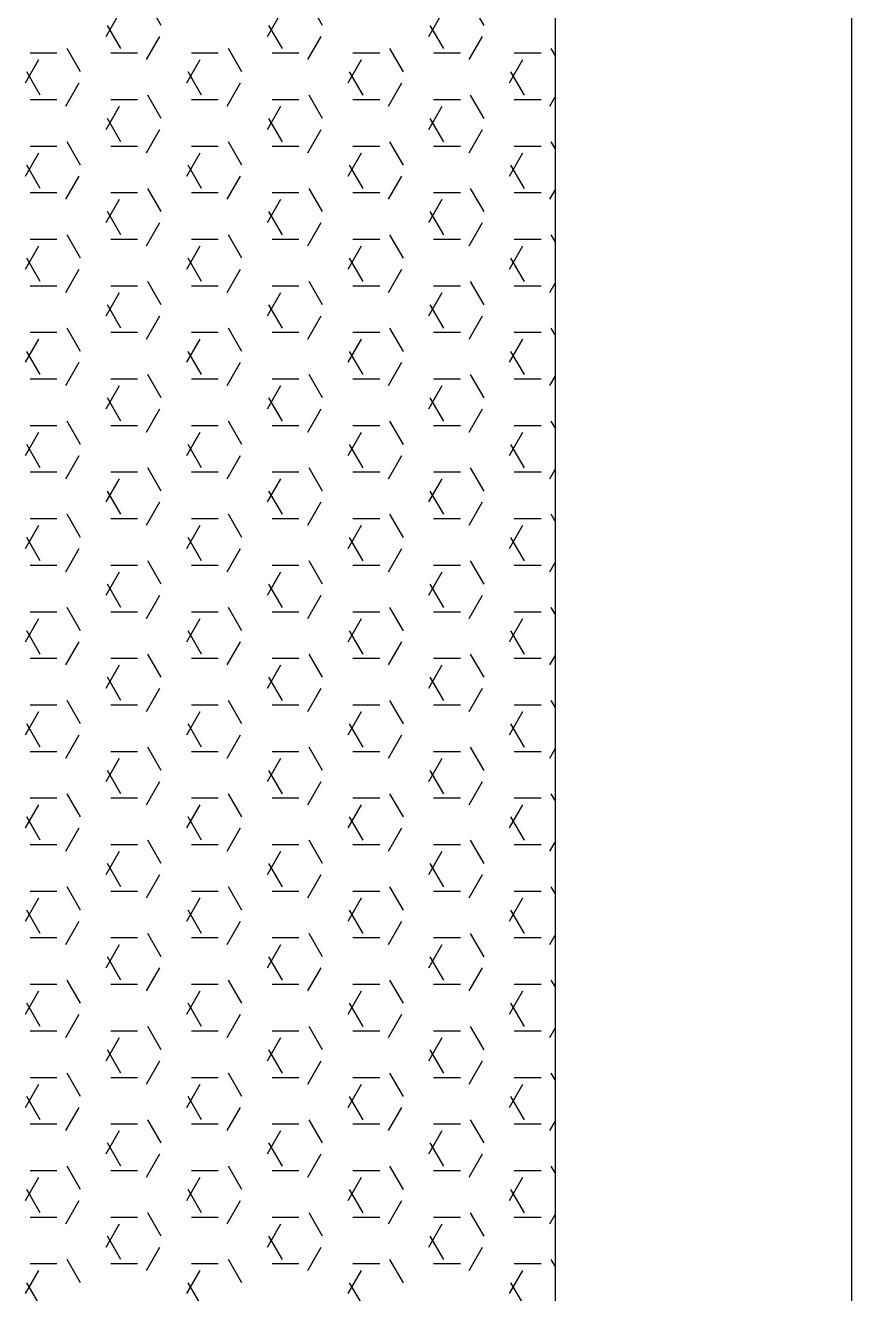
# Model space of a CAD drawing. Header units: inches. Extents: x 17051 to 22421, y 40046 to 42546.
# Drawn here: x 17441.1 to 17460.61, y 41641.79 to 41671.74 of the extents above; entities that cross this region are included whole.
import ezdxf

# ---------------------------------------------------------------- set-up
doc = ezdxf.new("R2010")
doc.units = ezdxf.units.IN
doc.header["$MEASUREMENT"] = 0
doc.layers.add('freecads.com', color=7, linetype='Continuous')

msp = doc.modelspace()

# ---------------------------------------------------------------- linework, layer by layer
at = {"layer": 'freecads.com'}
for p, q in [((17453.61, 41677.594), (17453.61, 41573.14)), ((17460.61, 41677.594), (17460.61, 41573.14)), ((17444.311, 41671.744), (17443.994, 41672.294)), ((17448.121, 41671.744), (17447.804, 41672.294)), ((17451.931, 41671.744), (17451.614, 41672.294)), ((17443.007, 41671.485), (17443.325, 41672.035)), ((17446.817, 41671.485), (17447.135, 41672.035)), ((17450.627, 41671.485), (17450.945, 41672.035)), ((17443.359, 41671.194), (17443.041, 41671.744)), ((17447.169, 41671.194), (17446.851, 41671.744)), ((17450.979, 41671.194), (17450.661, 41671.744)), ((17443.96, 41670.936), (17444.277, 41671.485)), ((17447.77, 41670.936), (17448.087, 41671.485)), ((17451.58, 41670.936), (17451.897, 41671.485)), ((17441.212, 41671.095), (17441.847, 41671.095)), ((17442.406, 41670.644), (17442.089, 41671.194)), ((17443.117, 41671.095), (17443.752, 41671.095)), ((17445.022, 41671.095), (17445.657, 41671.095)), ((17446.216, 41670.644), (17445.899, 41671.194)), ((17446.927, 41671.095), (17447.562, 41671.095)), ((17448.832, 41671.095), (17449.467, 41671.095)), ((17450.026, 41670.644), (17449.709, 41671.194)), ((17450.737, 41671.095), (17451.372, 41671.095)), ((17452.642, 41671.095), (17453.277, 41671.095)), ((17453.61, 41671.037), (17453.519, 41671.194)), ((17441.102, 41670.386), (17441.42, 41670.936)), ((17444.912, 41670.386), (17445.23, 41670.936)), ((17448.722, 41670.386), (17449.04, 41670.936)), ((17452.532, 41670.386), (17452.85, 41670.936)), ((17441.454, 41670.095), (17441.136, 41670.644)), ((17445.264, 41670.095), (17444.946, 41670.644)), ((17449.074, 41670.095), (17448.756, 41670.644)), ((17452.884, 41670.095), (17452.566, 41670.644)), ((17442.055, 41669.836), (17442.372, 41670.386)), ((17445.865, 41669.836), (17446.182, 41670.386)), ((17449.675, 41669.836), (17449.992, 41670.386)), ((17441.212, 41669.995), (17441.847, 41669.995)), ((17443.117, 41669.995), (17443.752, 41669.995)), ((17444.311, 41669.545), (17443.994, 41670.095)), ((17445.022, 41669.995), (17445.657, 41669.995)), ((17446.927, 41669.995), (17447.562, 41669.995)), ((17448.121, 41669.545), (17447.804, 41670.095)), ((17448.832, 41669.995), (17449.467, 41669.995)), ((17450.737, 41669.995), (17451.372, 41669.995)), ((17451.931, 41669.545), (17451.614, 41670.095)), ((17452.642, 41669.995), (17453.277, 41669.995)), ((17453.485, 41669.836), (17453.61, 41670.053)), ((17443.007, 41669.286), (17443.325, 41669.836)), ((17446.817, 41669.286), (17447.135, 41669.836)), ((17450.627, 41669.286), (17450.945, 41669.836)), ((17443.359, 41668.995), (17443.041, 41669.545)), ((17443.96, 41668.736), (17444.277, 41669.286)), ((17447.169, 41668.995), (17446.851, 41669.545)), ((17447.77, 41668.736), (17448.087, 41669.286)), ((17450.979, 41668.995), (17450.661, 41669.545)), ((17451.58, 41668.736), (17451.897, 41669.286)), ((17442.406, 41668.445), (17442.089, 41668.995)), ((17446.216, 41668.445), (17445.899, 41668.995)), ((17450.026, 41668.445), (17449.709, 41668.995)), ((17453.61, 41668.837), (17453.519, 41668.995)), ((17441.102, 41668.186), (17441.42, 41668.736)), ((17441.212, 41668.895), (17441.847, 41668.895)), ((17443.117, 41668.895), (17443.752, 41668.895)), ((17444.912, 41668.186), (17445.23, 41668.736)), ((17445.022, 41668.895), (17445.657, 41668.895)), ((17446.927, 41668.895), (17447.562, 41668.895)), ((17448.722, 41668.186), (17449.04, 41668.736)), ((17448.832, 41668.895), (17449.467, 41668.895)), ((17450.737, 41668.895), (17451.372, 41668.895)), ((17452.532, 41668.186), (17452.85, 41668.736)), ((17452.642, 41668.895), (17453.277, 41668.895)), ((17441.454, 41667.895), (17441.136, 41668.445)), ((17445.264, 41667.895), (17444.946, 41668.445)), ((17449.074, 41667.895), (17448.756, 41668.445)), ((17452.884, 41667.895), (17452.566, 41668.445)), ((17442.055, 41667.636), (17442.372, 41668.186)), ((17445.865, 41667.636), (17446.182, 41668.186)), ((17449.675, 41667.636), (17449.992, 41668.186)), ((17441.212, 41667.795), (17441.847, 41667.795)), ((17443.117, 41667.795), (17443.752, 41667.795)), ((17444.311, 41667.345), (17443.994, 41667.895)), ((17445.022, 41667.795), (17445.657, 41667.795)), ((17446.927, 41667.795), (17447.562, 41667.795)), ((17448.121, 41667.345), (17447.804, 41667.895)), ((17448.832, 41667.795), (17449.467, 41667.795)), ((17450.737, 41667.795), (17451.372, 41667.795)), ((17451.931, 41667.345), (17451.614, 41667.895)), ((17452.642, 41667.795), (17453.277, 41667.795)), ((17453.485, 41667.636), (17453.61, 41667.853)), ((17443.007, 41667.086), (17443.325, 41667.636)), ((17446.817, 41667.086), (17447.135, 41667.636)), ((17450.627, 41667.086), (17450.945, 41667.636)), ((17443.359, 41666.795), (17443.041, 41667.345)), ((17447.169, 41666.795), (17446.851, 41667.345)), ((17450.979, 41666.795), (17450.661, 41667.345)), ((17443.96, 41666.536), (17444.277, 41667.086)), ((17447.77, 41666.536), (17448.087, 41667.086)), ((17451.58, 41666.536), (17451.897, 41667.086)), ((17441.212, 41666.695), (17441.847, 41666.695)), ((17442.406, 41666.245), (17442.089, 41666.795)), ((17443.117, 41666.695), (17443.752, 41666.695)), ((17445.022, 41666.695), (17445.657, 41666.695)), ((17446.216, 41666.245), (17445.899, 41666.795)), ((17446.927, 41666.695), (17447.562, 41666.695)), ((17448.832, 41666.695), (17449.467, 41666.695)), ((17450.026, 41666.245), (17449.709, 41666.795)), ((17450.737, 41666.695), (17451.372, 41666.695)), ((17452.642, 41666.695), (17453.277, 41666.695)), ((17453.61, 41666.637), (17453.519, 41666.795)), ((17441.102, 41665.986), (17441.42, 41666.536)), ((17444.912, 41665.986), (17445.23, 41666.536)), ((17448.722, 41665.986), (17449.04, 41666.536)), ((17452.532, 41665.986), (17452.85, 41666.536)), ((17441.454, 41665.695), (17441.136, 41666.245)), ((17442.055, 41665.436), (17442.372, 41665.986)), ((17445.264, 41665.695), (17444.946, 41666.245)), ((17445.865, 41665.436), (17446.182, 41665.986)), ((17449.074, 41665.695), (17448.756, 41666.245)), ((17449.675, 41665.436), (17449.992, 41665.986)), ((17452.884, 41665.695), (17452.566, 41666.245)), ((17444.311, 41665.145), (17443.994, 41665.695)), ((17448.121, 41665.145), (17447.804, 41665.695)), ((17451.931, 41665.145), (17451.614, 41665.695)), ((17441.212, 41665.595), (17441.847, 41665.595)), ((17443.007, 41664.886), (17443.325, 41665.436)), ((17443.117, 41665.595), (17443.752, 41665.595)), ((17445.022, 41665.595), (17445.657, 41665.595)), ((17446.817, 41664.886), (17447.135, 41665.436)), ((17446.927, 41665.595), (17447.562, 41665.595)), ((17448.832, 41665.595), (17449.467, 41665.595)), ((17450.627, 41664.886), (17450.945, 41665.436)), ((17450.737, 41665.595), (17451.372, 41665.595)), ((17452.642, 41665.595), (17453.277, 41665.595)), ((17453.485, 41665.436), (17453.61, 41665.653)), ((17443.359, 41664.595), (17443.041, 41665.145)), ((17447.169, 41664.595), (17446.851, 41665.145)), ((17450.979, 41664.595), (17450.661, 41665.145)), ((17443.96, 41664.336), (17444.277, 41664.886)), ((17447.77, 41664.336), (17448.087, 41664.886)), ((17451.58, 41664.336), (17451.897, 41664.886)), ((17441.212, 41664.495), (17441.847, 41664.495)), ((17442.406, 41664.045), (17442.089, 41664.595)), ((17443.117, 41664.495), (17443.752, 41664.495)), ((17445.022, 41664.495), (17445.657, 41664.495)), ((17446.216, 41664.045), (17445.899, 41664.595)), ((17446.927, 41664.495), (17447.562, 41664.495)), ((17448.832, 41664.495), (17449.467, 41664.495)), ((17450.026, 41664.045), (17449.709, 41664.595)), ((17450.737, 41664.495), (17451.372, 41664.495)), ((17452.642, 41664.495), (17453.277, 41664.495)), ((17453.61, 41664.437), (17453.519, 41664.595)), ((17441.102, 41663.787), (17441.42, 41664.336)), ((17444.912, 41663.787), (17445.23, 41664.336)), ((17448.722, 41663.787), (17449.04, 41664.336)), ((17452.532, 41663.787), (17452.85, 41664.336)), ((17441.454, 41663.495), (17441.136, 41664.045)), ((17445.264, 41663.495), (17444.946, 41664.045)), ((17449.074, 41663.495), (17448.756, 41664.045)), ((17452.884, 41663.495), (17452.566, 41664.045)), ((17442.055, 41663.237), (17442.372, 41663.787)), ((17445.865, 41663.237), (17446.182, 41663.787)), ((17449.675, 41663.237), (17449.992, 41663.787)), ((17441.212, 41663.396), (17441.847, 41663.396)), ((17443.117, 41663.396), (17443.752, 41663.396)), ((17444.311, 41662.945), (17443.994, 41663.495)), ((17445.022, 41663.396), (17445.657, 41663.396)), ((17446.927, 41663.396), (17447.562, 41663.396)), ((17448.121, 41662.945), (17447.804, 41663.495)), ((17448.832, 41663.396), (17449.467, 41663.396)), ((17450.737, 41663.396), (17451.372, 41663.396)), ((17451.931, 41662.945), (17451.614, 41663.495)), ((17452.642, 41663.396), (17453.277, 41663.396)), ((17453.485, 41663.237), (17453.61, 41663.454)), ((17443.007, 41662.687), (17443.325, 41663.237)), ((17446.817, 41662.687), (17447.135, 41663.237)), ((17450.627, 41662.687), (17450.945, 41663.237)), ((17443.359, 41662.396), (17443.041, 41662.945)), ((17447.169, 41662.396), (17446.851, 41662.945)), ((17450.979, 41662.396), (17450.661, 41662.945)), ((17442.406, 41661.846), (17442.089, 41662.396)), ((17443.96, 41662.137), (17444.277, 41662.687)), ((17446.216, 41661.846), (17445.899, 41662.396)), ((17447.77, 41662.137), (17448.087, 41662.687)), ((17450.026, 41661.846), (17449.709, 41662.396)), ((17451.58, 41662.137), (17451.897, 41662.687)), ((17453.61, 41662.238), (17453.519, 41662.396)), ((17441.102, 41661.587), (17441.42, 41662.137)), ((17441.212, 41662.296), (17441.847, 41662.296)), ((17443.117, 41662.296), (17443.752, 41662.296)), ((17444.912, 41661.587), (17445.23, 41662.137)), ((17445.022, 41662.296), (17445.657, 41662.296)), ((17446.927, 41662.296), (17447.562, 41662.296)), ((17448.722, 41661.587), (17449.04, 41662.137)), ((17448.832, 41662.296), (17449.467, 41662.296)), ((17450.737, 41662.296), (17451.372, 41662.296)), ((17452.532, 41661.587), (17452.85, 41662.137)), ((17452.642, 41662.296), (17453.277, 41662.296)), ((17441.454, 41661.296), (17441.136, 41661.846)), ((17445.264, 41661.296), (17444.946, 41661.846)), ((17449.074, 41661.296), (17448.756, 41661.846)), ((17452.884, 41661.296), (17452.566, 41661.846)), ((17442.055, 41661.037), (17442.372, 41661.587)), ((17445.865, 41661.037), (17446.182, 41661.587)), ((17449.675, 41661.037), (17449.992, 41661.587)), ((17441.212, 41661.196), (17441.847, 41661.196)), ((17443.117, 41661.196), (17443.752, 41661.196)), ((17444.311, 41660.746), (17443.994, 41661.296)), ((17445.022, 41661.196), (17445.657, 41661.196)), ((17446.927, 41661.196), (17447.562, 41661.196)), ((17448.121, 41660.746), (17447.804, 41661.296)), ((17448.832, 41661.196), (17449.467, 41661.196)), ((17450.737, 41661.196), (17451.372, 41661.196)), ((17451.931, 41660.746), (17451.614, 41661.296)), ((17452.642, 41661.196), (17453.277, 41661.196)), ((17453.485, 41661.037), (17453.61, 41661.254)), ((17443.007, 41660.487), (17443.325, 41661.037)), ((17446.817, 41660.487), (17447.135, 41661.037)), ((17450.627, 41660.487), (17450.945, 41661.037)), ((17443.359, 41660.196), (17443.041, 41660.746)), ((17447.169, 41660.196), (17446.851, 41660.746)), ((17450.979, 41660.196), (17450.661, 41660.746)), ((17443.96, 41659.937), (17444.277, 41660.487)), ((17447.77, 41659.937), (17448.087, 41660.487)), ((17451.58, 41659.937), (17451.897, 41660.487)), ((17441.212, 41660.096), (17441.847, 41660.096)), ((17442.406, 41659.646), (17442.089, 41660.196)), ((17443.117, 41660.096), (17443.752, 41660.096)), ((17445.022, 41660.096), (17445.657, 41660.096)), ((17446.216, 41659.646), (17445.899, 41660.196)), ((17446.927, 41660.096), (17447.562, 41660.096)), ((17448.832, 41660.096), (17449.467, 41660.096)), ((17450.026, 41659.646), (17449.709, 41660.196)), ((17450.737, 41660.096), (17451.372, 41660.096)), ((17452.642, 41660.096), (17453.277, 41660.096)), ((17453.61, 41660.038), (17453.519, 41660.196)), ((17441.102, 41659.387), (17441.42, 41659.937)), ((17444.912, 41659.387), (17445.23, 41659.937)), ((17448.722, 41659.387), (17449.04, 41659.937)), ((17452.532, 41659.387), (17452.85, 41659.937)), ((17441.454, 41659.096), (17441.136, 41659.646)), ((17445.264, 41659.096), (17444.946, 41659.646)), ((17449.074, 41659.096), (17448.756, 41659.646)), ((17452.884, 41659.096), (17452.566, 41659.646)), ((17442.055, 41658.837), (17442.372, 41659.387)), ((17444.311, 41658.546), (17443.994, 41659.096)), ((17445.865, 41658.837), (17446.182, 41659.387)), ((17448.121, 41658.546), (17447.804, 41659.096)), ((17449.675, 41658.837), (17449.992, 41659.387)), ((17451.931, 41658.546), (17451.614, 41659.096)), ((17441.212, 41658.996), (17441.847, 41658.996)), ((17443.007, 41658.287), (17443.325, 41658.837)), ((17443.117, 41658.996), (17443.752, 41658.996)), ((17445.022, 41658.996), (17445.657, 41658.996)), ((17446.817, 41658.287), (17447.135, 41658.837)), ((17446.927, 41658.996), (17447.562, 41658.996)), ((17448.832, 41658.996), (17449.467, 41658.996)), ((17450.627, 41658.287), (17450.945, 41658.837)), ((17450.737, 41658.996), (17451.372, 41658.996)), ((17452.642, 41658.996), (17453.277, 41658.996)), ((17453.485, 41658.837), (17453.61, 41659.054)), ((17443.359, 41657.996), (17443.041, 41658.546)), ((17447.169, 41657.996), (17446.851, 41658.546)), ((17450.979, 41657.996), (17450.661, 41658.546)), ((17443.96, 41657.737), (17444.277, 41658.287)), ((17447.77, 41657.737), (17448.087, 41658.287)), ((17451.58, 41657.737), (17451.897, 41658.287)), ((17441.212, 41657.896), (17441.847, 41657.896)), ((17442.406, 41657.446), (17442.089, 41657.996)), ((17443.117, 41657.896), (17443.752, 41657.896)), ((17445.022, 41657.896), (17445.657, 41657.896)), ((17446.216, 41657.446), (17445.899, 41657.996)), ((17446.927, 41657.896), (17447.562, 41657.896)), ((17448.832, 41657.896), (17449.467, 41657.896)), ((17450.026, 41657.446), (17449.709, 41657.996)), ((17450.737, 41657.896), (17451.372, 41657.896)), ((17452.642, 41657.896), (17453.277, 41657.896)), ((17453.61, 41657.838), (17453.519, 41657.996)), ((17441.102, 41657.187), (17441.42, 41657.737)), ((17444.912, 41657.187), (17445.23, 41657.737)), ((17448.722, 41657.187), (17449.04, 41657.737)), ((17452.532, 41657.187), (17452.85, 41657.737)), ((17441.454, 41656.896), (17441.136, 41657.446)), ((17445.264, 41656.896), (17444.946, 41657.446)), ((17449.074, 41656.896), (17448.756, 41657.446)), ((17452.884, 41656.896), (17452.566, 41657.446)), ((17442.055, 41656.637), (17442.372, 41657.187)), ((17445.865, 41656.637), (17446.182, 41657.187)), ((17449.675, 41656.637), (17449.992, 41657.187)), ((17441.212, 41656.797), (17441.847, 41656.797)), ((17443.117, 41656.797), (17443.752, 41656.797)), ((17444.311, 41656.346), (17443.994, 41656.896)), ((17445.022, 41656.797), (17445.657, 41656.797)), ((17446.927, 41656.797), (17447.562, 41656.797)), ((17448.121, 41656.346), (17447.804, 41656.896)), ((17448.832, 41656.797), (17449.467, 41656.797)), ((17450.737, 41656.797), (17451.372, 41656.797)), ((17451.931, 41656.346), (17451.614, 41656.896)), ((17452.642, 41656.797), (17453.277, 41656.797)), ((17453.485, 41656.637), (17453.61, 41656.855)), ((17443.007, 41656.088), (17443.325, 41656.637)), ((17446.817, 41656.088), (17447.135, 41656.637)), ((17450.627, 41656.088), (17450.945, 41656.637)), ((17443.359, 41655.796), (17443.041, 41656.346)), ((17447.169, 41655.796), (17446.851, 41656.346)), ((17450.979, 41655.796), (17450.661, 41656.346)), ((17443.96, 41655.538), (17444.277, 41656.088)), ((17447.77, 41655.538), (17448.087, 41656.088)), ((17451.58, 41655.538), (17451.897, 41656.088)), ((17441.102, 41654.988), (17441.42, 41655.538)), ((17441.212, 41655.697), (17441.847, 41655.697)), ((17442.406, 41655.247), (17442.089, 41655.796)), ((17443.117, 41655.697), (17443.752, 41655.697)), ((17444.912, 41654.988), (17445.23, 41655.538)), ((17445.022, 41655.697), (17445.657, 41655.697)), ((17446.216, 41655.247), (17445.899, 41655.796)), ((17446.927, 41655.697), (17447.562, 41655.697)), ((17448.722, 41654.988), (17449.04, 41655.538)), ((17448.832, 41655.697), (17449.467, 41655.697)), ((17450.026, 41655.247), (17449.709, 41655.796)), ((17450.737, 41655.697), (17451.372, 41655.697)), ((17452.532, 41654.988), (17452.85, 41655.538)), ((17452.642, 41655.697), (17453.277, 41655.697)), ((17453.61, 41655.639), (17453.519, 41655.796)), ((17441.454, 41654.697), (17441.136, 41655.247)), ((17445.264, 41654.697), (17444.946, 41655.247)), ((17449.074, 41654.697), (17448.756, 41655.247)), ((17452.884, 41654.697), (17452.566, 41655.247)), ((17442.055, 41654.438), (17442.372, 41654.988)), ((17445.865, 41654.438), (17446.182, 41654.988)), ((17449.675, 41654.438), (17449.992, 41654.988)), ((17444.311, 41654.147), (17443.994, 41654.697)), ((17448.121, 41654.147), (17447.804, 41654.697)), ((17451.931, 41654.147), (17451.614, 41654.697)), ((17453.485, 41654.438), (17453.61, 41654.655)), ((17441.212, 41654.597), (17441.847, 41654.597)), ((17443.007, 41653.888), (17443.325, 41654.438)), ((17443.117, 41654.597), (17443.752, 41654.597)), ((17445.022, 41654.597), (17445.657, 41654.597)), ((17446.817, 41653.888), (17447.135, 41654.438)), ((17446.927, 41654.597), (17447.562, 41654.597)), ((17448.832, 41654.597), (17449.467, 41654.597)), ((17450.627, 41653.888), (17450.945, 41654.438)), ((17450.737, 41654.597), (17451.372, 41654.597)), ((17452.642, 41654.597), (17453.277, 41654.597)), ((17443.359, 41653.597), (17443.041, 41654.147)), ((17447.169, 41653.597), (17446.851, 41654.147)), ((17450.979, 41653.597), (17450.661, 41654.147)), ((17443.96, 41653.338), (17444.277, 41653.888)), ((17447.77, 41653.338), (17448.087, 41653.888)), ((17451.58, 41653.338), (17451.897, 41653.888)), ((17441.212, 41653.497), (17441.847, 41653.497)), ((17442.406, 41653.047), (17442.089, 41653.597)), ((17443.117, 41653.497), (17443.752, 41653.497)), ((17445.022, 41653.497), (17445.657, 41653.497)), ((17446.216, 41653.047), (17445.899, 41653.597)), ((17446.927, 41653.497), (17447.562, 41653.497)), ((17448.832, 41653.497), (17449.467, 41653.497)), ((17450.026, 41653.047), (17449.709, 41653.597)), ((17450.737, 41653.497), (17451.372, 41653.497)), ((17452.642, 41653.497), (17453.277, 41653.497)), ((17453.61, 41653.439), (17453.519, 41653.597)), ((17441.102, 41652.788), (17441.42, 41653.338)), ((17444.912, 41652.788), (17445.23, 41653.338)), ((17448.722, 41652.788), (17449.04, 41653.338)), ((17452.532, 41652.788), (17452.85, 41653.338)), ((17441.454, 41652.497), (17441.136, 41653.047)), ((17445.264, 41652.497), (17444.946, 41653.047)), ((17449.074, 41652.497), (17448.756, 41653.047)), ((17452.884, 41652.497), (17452.566, 41653.047)), ((17442.055, 41652.238), (17442.372, 41652.788)), ((17445.865, 41652.238), (17446.182, 41652.788)), ((17449.675, 41652.238), (17449.992, 41652.788)), ((17441.212, 41652.397), (17441.847, 41652.397)), ((17443.007, 41651.688), (17443.325, 41652.238)), ((17443.117, 41652.397), (17443.752, 41652.397)), ((17444.311, 41651.947), (17443.994, 41652.497)), ((17445.022, 41652.397), (17445.657, 41652.397)), ((17446.817, 41651.688), (17447.135, 41652.238)), ((17446.927, 41652.397), (17447.562, 41652.397)), ((17448.121, 41651.947), (17447.804, 41652.497)), ((17448.832, 41652.397), (17449.467, 41652.397)), ((17450.627, 41651.688), (17450.945, 41652.238)), ((17450.737, 41652.397), (17451.372, 41652.397)), ((17451.931, 41651.947), (17451.614, 41652.497)), ((17452.642, 41652.397), (17453.277, 41652.397)), ((17453.485, 41652.238), (17453.61, 41652.455)), ((17443.359, 41651.397), (17443.041, 41651.947)), ((17447.169, 41651.397), (17446.851, 41651.947)), ((17450.979, 41651.397), (17450.661, 41651.947)), ((17443.96, 41651.138), (17444.277, 41651.688)), ((17447.77, 41651.138), (17448.087, 41651.688)), ((17451.58, 41651.138), (17451.897, 41651.688)), ((17442.406, 41650.847), (17442.089, 41651.397)), ((17446.216, 41650.847), (17445.899, 41651.397)), ((17450.026, 41650.847), (17449.709, 41651.397)), ((17453.61, 41651.239), (17453.519, 41651.397)), ((17441.102, 41650.588), (17441.42, 41651.138)), ((17441.212, 41651.297), (17441.847, 41651.297)), ((17443.117, 41651.297), (17443.752, 41651.297)), ((17444.912, 41650.588), (17445.23, 41651.138)), ((17445.022, 41651.297), (17445.657, 41651.297)), ((17446.927, 41651.297), (17447.562, 41651.297)), ((17448.722, 41650.588), (17449.04, 41651.138)), ((17448.832, 41651.297), (17449.467, 41651.297)), ((17450.737, 41651.297), (17451.372, 41651.297)), ((17452.532, 41650.588), (17452.85, 41651.138)), ((17452.642, 41651.297), (17453.277, 41651.297)), ((17441.454, 41650.297), (17441.136, 41650.847)), ((17445.264, 41650.297), (17444.946, 41650.847)), ((17449.074, 41650.297), (17448.756, 41650.847)), ((17452.884, 41650.297), (17452.566, 41650.847)), ((17442.055, 41650.038), (17442.372, 41650.588)), ((17445.865, 41650.038), (17446.182, 41650.588)), ((17449.675, 41650.038), (17449.992, 41650.588)), ((17441.212, 41650.197), (17441.847, 41650.197)), ((17443.117, 41650.197), (17443.752, 41650.197)), ((17444.311, 41649.747), (17443.994, 41650.297)), ((17445.022, 41650.197), (17445.657, 41650.197)), ((17446.927, 41650.197), (17447.562, 41650.197)), ((17448.121, 41649.747), (17447.804, 41650.297)), ((17448.832, 41650.197), (17449.467, 41650.197)), ((17450.737, 41650.197), (17451.372, 41650.197)), ((17451.931, 41649.747), (17451.614, 41650.297)), ((17452.642, 41650.197), (17453.277, 41650.197)), ((17453.485, 41650.038), (17453.61, 41650.255)), ((17443.007, 41649.488), (17443.325, 41650.038)), ((17446.817, 41649.488), (17447.135, 41650.038)), ((17450.627, 41649.488), (17450.945, 41650.038)), ((17443.359, 41649.197), (17443.041, 41649.747)), ((17447.169, 41649.197), (17446.851, 41649.747)), ((17450.979, 41649.197), (17450.661, 41649.747)), ((17443.96, 41648.939), (17444.277, 41649.488)), ((17447.77, 41648.939), (17448.087, 41649.488)), ((17451.58, 41648.939), (17451.897, 41649.488)), ((17441.102, 41648.389), (17441.42, 41648.939)), ((17441.212, 41649.098), (17441.847, 41649.098)), ((17442.406, 41648.647), (17442.089, 41649.197)), ((17443.117, 41649.098), (17443.752, 41649.098)), ((17444.912, 41648.389), (17445.23, 41648.939)), ((17445.022, 41649.098), (17445.657, 41649.098)), ((17446.216, 41648.647), (17445.899, 41649.197)), ((17446.927, 41649.098), (17447.562, 41649.098)), ((17448.722, 41648.389), (17449.04, 41648.939)), ((17448.832, 41649.098), (17449.467, 41649.098)), ((17450.026, 41648.647), (17449.709, 41649.197)), ((17450.737, 41649.098), (17451.372, 41649.098)), ((17452.532, 41648.389), (17452.85, 41648.939)), ((17452.642, 41649.098), (17453.277, 41649.098)), ((17453.61, 41649.04), (17453.519, 41649.197)), ((17441.454, 41648.097), (17441.136, 41648.647)), ((17445.264, 41648.097), (17444.946, 41648.647)), ((17449.074, 41648.097), (17448.756, 41648.647)), ((17452.884, 41648.097), (17452.566, 41648.647)), ((17442.055, 41647.839), (17442.372, 41648.389)), ((17445.865, 41647.839), (17446.182, 41648.389)), ((17449.675, 41647.839), (17449.992, 41648.389)), ((17444.311, 41647.548), (17443.994, 41648.097)), ((17448.121, 41647.548), (17447.804, 41648.097)), ((17451.931, 41647.548), (17451.614, 41648.097)), ((17453.485, 41647.839), (17453.61, 41648.056)), ((17441.212, 41647.998), (17441.847, 41647.998)), ((17443.007, 41647.289), (17443.325, 41647.839)), ((17443.117, 41647.998), (17443.752, 41647.998)), ((17445.022, 41647.998), (17445.657, 41647.998)), ((17446.817, 41647.289), (17447.135, 41647.839)), ((17446.927, 41647.998), (17447.562, 41647.998)), ((17448.832, 41647.998), (17449.467, 41647.998)), ((17450.627, 41647.289), (17450.945, 41647.839)), ((17450.737, 41647.998), (17451.372, 41647.998)), ((17452.642, 41647.998), (17453.277, 41647.998)), ((17443.359, 41646.998), (17443.041, 41647.548)), ((17447.169, 41646.998), (17446.851, 41647.548)), ((17450.979, 41646.998), (17450.661, 41647.548)), ((17443.96, 41646.739), (17444.277, 41647.289)), ((17447.77, 41646.739), (17448.087, 41647.289)), ((17451.58, 41646.739), (17451.897, 41647.289)), ((17441.212, 41646.898), (17441.847, 41646.898)), ((17442.406, 41646.448), (17442.089, 41646.998)), ((17443.117, 41646.898), (17443.752, 41646.898)), ((17445.022, 41646.898), (17445.657, 41646.898)), ((17446.216, 41646.448), (17445.899, 41646.998)), ((17446.927, 41646.898), (17447.562, 41646.898)), ((17448.832, 41646.898), (17449.467, 41646.898)), ((17450.026, 41646.448), (17449.709, 41646.998)), ((17450.737, 41646.898), (17451.372, 41646.898)), ((17452.642, 41646.898), (17453.277, 41646.898)), ((17453.61, 41646.84), (17453.519, 41646.998)), ((17441.102, 41646.189), (17441.42, 41646.739)), ((17444.912, 41646.189), (17445.23, 41646.739)), ((17448.722, 41646.189), (17449.04, 41646.739)), ((17452.532, 41646.189), (17452.85, 41646.739)), ((17441.454, 41645.898), (17441.136, 41646.448)), ((17445.264, 41645.898), (17444.946, 41646.448)), ((17449.074, 41645.898), (17448.756, 41646.448)), ((17452.884, 41645.898), (17452.566, 41646.448)), ((17442.055, 41645.639), (17442.372, 41646.189)), ((17445.865, 41645.639), (17446.182, 41646.189)), ((17449.675, 41645.639), (17449.992, 41646.189)), ((17441.212, 41645.798), (17441.847, 41645.798)), ((17443.007, 41645.089), (17443.325, 41645.639)), ((17443.117, 41645.798), (17443.752, 41645.798)), ((17444.311, 41645.348), (17443.994, 41645.898)), ((17445.022, 41645.798), (17445.657, 41645.798)), ((17446.817, 41645.089), (17447.135, 41645.639)), ((17446.927, 41645.798), (17447.562, 41645.798)), ((17448.121, 41645.348), (17447.804, 41645.898)), ((17448.832, 41645.798), (17449.467, 41645.798)), ((17450.627, 41645.089), (17450.945, 41645.639)), ((17450.737, 41645.798), (17451.372, 41645.798)), ((17451.931, 41645.348), (17451.614, 41645.898)), ((17452.642, 41645.798), (17453.277, 41645.798)), ((17453.485, 41645.639), (17453.61, 41645.856)), ((17443.359, 41644.798), (17443.041, 41645.348)), ((17447.169, 41644.798), (17446.851, 41645.348)), ((17450.979, 41644.798), (17450.661, 41645.348)), ((17443.96, 41644.539), (17444.277, 41645.089)), ((17447.77, 41644.539), (17448.087, 41645.089)), ((17451.58, 41644.539), (17451.897, 41645.089)), ((17442.406, 41644.248), (17442.089, 41644.798)), ((17446.216, 41644.248), (17445.899, 41644.798)), ((17450.026, 41644.248), (17449.709, 41644.798)), ((17453.61, 41644.64), (17453.519, 41644.798)), ((17441.102, 41643.989), (17441.42, 41644.539)), ((17441.212, 41644.698), (17441.847, 41644.698)), ((17443.117, 41644.698), (17443.752, 41644.698)), ((17444.912, 41643.989), (17445.23, 41644.539)), ((17445.022, 41644.698), (17445.657, 41644.698)), ((17446.927, 41644.698), (17447.562, 41644.698)), ((17448.722, 41643.989), (17449.04, 41644.539)), ((17448.832, 41644.698), (17449.467, 41644.698)), ((17450.737, 41644.698), (17451.372, 41644.698)), ((17452.532, 41643.989), (17452.85, 41644.539)), ((17452.642, 41644.698), (17453.277, 41644.698)), ((17441.454, 41643.698), (17441.136, 41644.248)), ((17445.264, 41643.698), (17444.946, 41644.248)), ((17449.074, 41643.698), (17448.756, 41644.248)), ((17452.884, 41643.698), (17452.566, 41644.248)), ((17442.055, 41643.439), (17442.372, 41643.989)), ((17445.865, 41643.439), (17446.182, 41643.989)), ((17449.675, 41643.439), (17449.992, 41643.989)), ((17441.212, 41643.598), (17441.847, 41643.598)), ((17443.117, 41643.598), (17443.752, 41643.598)), ((17444.311, 41643.148), (17443.994, 41643.698)), ((17445.022, 41643.598), (17445.657, 41643.598)), ((17446.927, 41643.598), (17447.562, 41643.598)), ((17448.121, 41643.148), (17447.804, 41643.698)), ((17448.832, 41643.598), (17449.467, 41643.598)), ((17450.737, 41643.598), (17451.372, 41643.598)), ((17451.931, 41643.148), (17451.614, 41643.698)), ((17452.642, 41643.598), (17453.277, 41643.598)), ((17453.485, 41643.439), (17453.61, 41643.656)), ((17443.007, 41642.889), (17443.325, 41643.439)), ((17446.817, 41642.889), (17447.135, 41643.439)), ((17450.627, 41642.889), (17450.945, 41643.439)), ((17443.359, 41642.598), (17443.041, 41643.148)), ((17447.169, 41642.598), (17446.851, 41643.148)), ((17450.979, 41642.598), (17450.661, 41643.148)), ((17443.96, 41642.339), (17444.277, 41642.889)), ((17447.77, 41642.339), (17448.087, 41642.889)), ((17451.58, 41642.339), (17451.897, 41642.889)), ((17441.102, 41641.789), (17441.42, 41642.339)), ((17441.212, 41642.498), (17441.847, 41642.498)), ((17442.406, 41642.048), (17442.089, 41642.598)), ((17443.117, 41642.498), (17443.752, 41642.498)), ((17444.912, 41641.789), (17445.23, 41642.339)), ((17445.022, 41642.498), (17445.657, 41642.498)), ((17446.216, 41642.048), (17445.899, 41642.598)), ((17446.927, 41642.498), (17447.562, 41642.498)), ((17448.722, 41641.789), (17449.04, 41642.339)), ((17448.832, 41642.498), (17449.467, 41642.498)), ((17450.026, 41642.048), (17449.709, 41642.598)), ((17450.737, 41642.498), (17451.372, 41642.498)), ((17452.532, 41641.789), (17452.85, 41642.339)), ((17452.642, 41642.498), (17453.277, 41642.498)), ((17453.61, 41642.44), (17453.519, 41642.598)), ((17441.454, 41641.498), (17441.136, 41642.048)), ((17445.264, 41641.498), (17444.946, 41642.048)), ((17449.074, 41641.498), (17448.756, 41642.048)), ((17452.884, 41641.498), (17452.566, 41642.048))]:
    msp.add_line(p, q, dxfattribs=at)

doc.saveas('drawing.dxf')
